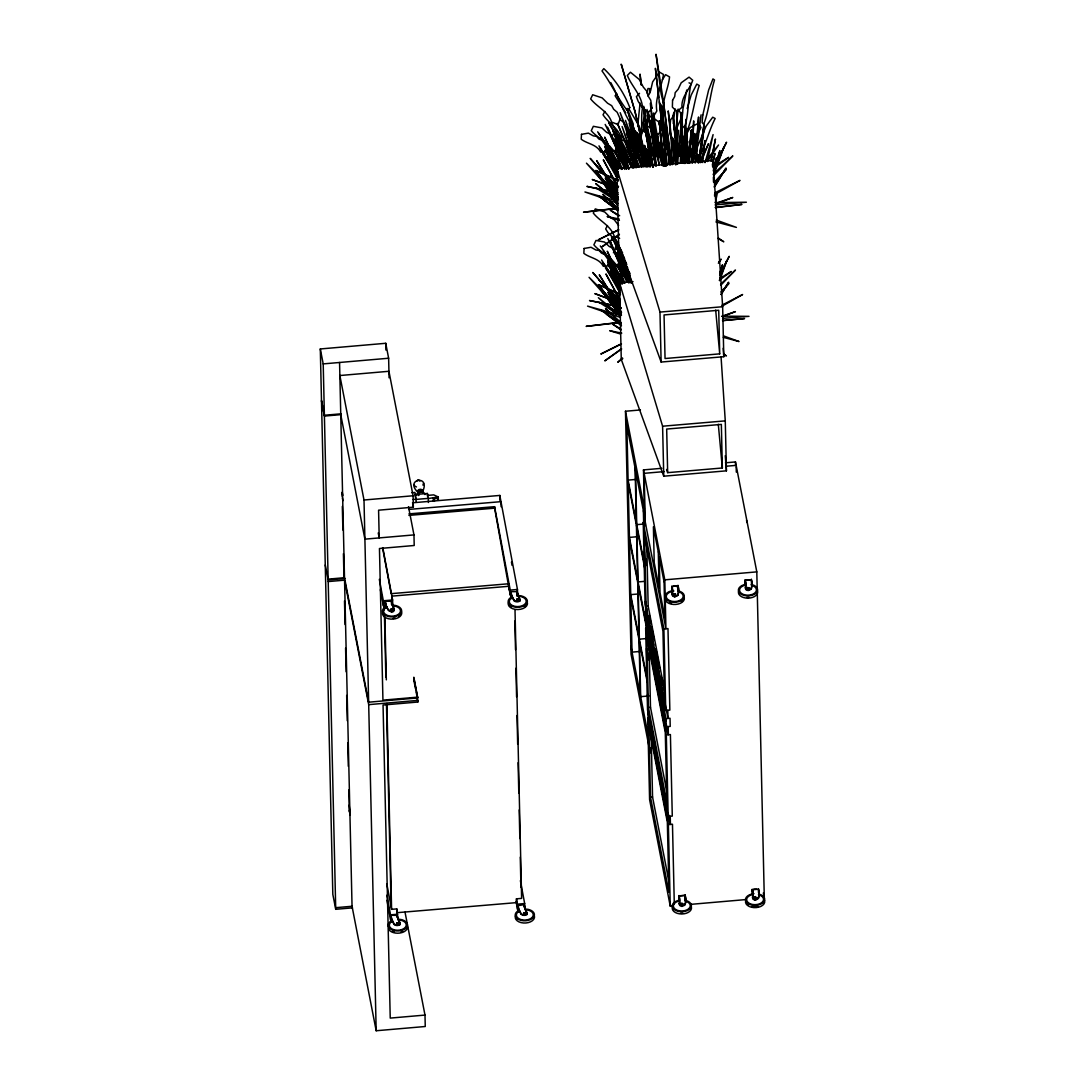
<?xml version="1.0" encoding="UTF-8"?>
<svg xmlns="http://www.w3.org/2000/svg" width="1085" height="1085" viewBox="0 0 1085 1085"><rect width="100%" height="100%" fill="white"/><g stroke="black" fill="none" stroke-linecap="round" stroke-linejoin="round"><path stroke-width="1.5" d="M676.226 163.781L676.253 150.679M684.404 155.453L684.933 126.375L684.743 156.281M676.972 147.302L677.203 123.595L677.257 146.814M652.438 133.387L652.519 129.915M681.8 162.886L681.312 112.664L680.498 141.308M675.738 596.275L674.558 596.994L673.758 596.126M688.419 161.624L688.487 158.356M680.837 904.036L682.397 904.754L681.923 903.642M681.705 162.574L681.787 119.228L683.889 162.601M518.766 600.588L517.097 601.185M525.818 914.085L524.15 914.669M676.497 133.36C675.44 126.525 681.271 121.561 681.638 115.091L678.912 110.033M649.535 93.486L649.698 88.658L647.989 88.495L646.972 92.944M675.792 164.974L678.505 130.322L673.744 163.672M680.526 140.982L680.851 134.472M680.281 163.075L682.343 112.121L677.393 163.74M685.557 162.533L685.923 119.404L683.374 163.387M675.006 159.305L676.253 133.197L672.659 163.686M679.752 156.349L680.037 151.344M647.542 111.769L647.514 124.083L645.453 132.261L643.676 131.502L643.215 124.626L644.585 109.219M692.067 162.818L693.681 120.883L692.284 151.602L690.806 163.008M696.638 146.57L698.564 116.99L696.122 146.95M685.164 159.793L687.388 129.047L686.29 137.605M684.933 155.63L686.045 140.887M679.251 153.121L679.78 146.394M680.173 141.362L680.837 132.953M689.07 161.15L691.701 129.888L688.636 161.868L691.321 130.295L688.609 154.762M422.458 491.953C431.396 473.901 403.308 479.014 418.349 492.698M695.132 162.831L695.77 156.349M696.095 153.107L696.421 149.852M702.741 162.56L704.924 140.643L701.669 161.706M682.953 144.834L683.767 136.791L683.102 141.796M642.727 106.737C640.204 118.265 643.527 130.498 639.675 141.633L637.831 140.602L637.261 133.211M698.523 162.085L704.151 123.256L698.631 162.804M678.139 109.083L676.457 126.023L676.62 135.489M696.909 159.427L697.37 156.159L696.76 159.359M685.055 159.386L687.7 141.416L685.083 158.858M692.542 162.913L695.553 142.976L692.542 162.37M416.776 495.262C417.06 491.193 424.221 490.461 424.954 494.57M418.145 493.404L418.173 494.367M423.53 483.313L422.933 485.103M673.215 123.514L675.073 108.798M694.346 158.654L694.888 155.304M695.431 151.954L695.973 148.618M695.187 162.696L701.086 114.82L692.949 162.452M699.839 162.085L704.368 126.063L699.025 162.601M698.089 162.777L699.5 154.626L697.804 161.529M651.244 165.042L651.922 161.434M678.152 586.714A42.885 26.176 -1.3 0 1 678.111 594.933L678.084 595.028A3.336 2.034 -1.3 0 1 672.808 596.14A5.588 3.418 -1.3 0 1 672.28 594.255L672.375 592.993A39.426 24.06 -1.3 0 0 671.981 586.592L678.084 585.507L678.328 591.339A39.155 23.897 -1.3 0 1 678.505 592.234M672.28 594.255L672.388 593.644A39.494 24.114 -1.3 0 0 671.995 587.243L671.981 586.592M685.259 896.196A42.885 26.176 -1.3 0 1 685.218 904.429L685.191 904.51A3.336 2.034 -1.3 0 1 679.915 905.636A5.588 3.418 -1.3 0 1 679.386 903.751L679.481 902.476A39.426 24.06 -1.3 0 0 679.088 896.074L685.191 894.989L685.259 900.252M679.386 903.751L679.495 903.14A39.494 24.114 -1.3 0 0 679.101 896.739L679.088 896.074M745.558 587.921L745.653 586.646A39.426 24.06 -1.3 0 0 745.259 580.244L751.417 579.716A42.885 26.176 -1.3 0 1 751.376 587.934L751.362 588.68A3.336 2.034 -1.3 0 1 746.087 589.806A5.588 3.418 -1.3 0 1 745.558 587.921L745.531 587.27A39.494 24.114 -1.3 0 0 745.273 580.909L745.259 580.244M752.651 897.417L752.759 896.142A39.426 24.06 -1.3 0 0 752.353 889.741L758.523 889.212A42.885 26.176 -1.3 0 1 758.469 897.431L758.469 898.177A3.336 2.034 -1.3 0 1 753.193 899.302A5.588 3.418 -1.3 0 1 752.651 897.417L752.637 896.753A39.494 24.114 -1.3 0 0 752.38 890.392L752.353 889.741M683.143 140.128L683.862 136.357L686.859 133.496L690.168 127.623L697.831 123.514L700.978 127.365C697.587 136.018 688.758 142.067 689.043 152.375L684.743 155.141L683.374 154.748M711.245 161.285L715.449 139.002L711 160.539M712.465 166.181L714.92 153.46L712.384 164.689M675.738 139.734L674.558 143.654L672.781 142.908M640.055 103.021L637.709 126.009M707.569 160.173L713.089 134.608L704.992 162.642M641.276 135.788L642.469 130.295M714.215 166.846L716.615 157.623L713.74 167.253M715.476 202.041L717.131 194.134L715.585 193.049L714.486 195.87M714.486 170.603L719.897 150.584L713.306 170.874M720.02 273.962L722.515 264.726L719.979 272.525M678.084 595.028L678.098 594.282A42.885 26.176 -1.3 0 0 678.139 586.049L678.193 586.049M751.362 588.68L751.39 588.599A42.885 26.176 -1.3 0 0 751.43 580.38M685.191 904.51L685.205 903.764A42.885 26.176 -1.3 0 0 685.245 895.545L685.3 895.545M758.456 897.512L758.469 897.431A3.336 2.034 -1.3 0 1 753.18 898.638A5.588 3.418 -1.3 0 1 752.637 896.753M758.469 898.177L758.496 898.082A42.885 26.176 -1.3 0 0 758.537 889.863M674.002 112.175L672.415 117.492L670.652 119.662C670.028 126.497 667.682 134.635 673.663 140.046M686.751 90.001L682.953 108.934L682.099 118.78L682.424 126.091L684.513 127.487C689.056 113.681 687.822 98.057 691.036 83.613L689.016 82.853M626.655 273.339L626.316 269.826L627.74 270.694L629.897 275.441L631.185 283.212M639.933 141.999L638.889 145.105L640.462 151.425M719.721 280.744L726.625 260.983L719.762 277.923M687.375 163.225L697.519 138.039L684.906 163.564M687.198 108.527L691.145 95.127L696.787 84.101L699.242 85.525C694.454 99.915 692.895 115.322 687.809 129.359L686.778 130.105L684.296 127.976M714.025 171.484L724.007 146.855L713.577 175.607L732.836 155.901L713.103 174.319M700.72 162.682L708.478 143.722L700.137 161.611M651.8 134.92C648.586 140.548 647.677 146.963 649.413 153.297L646.28 155.928L644.87 155.575M648.179 96.104L650.58 90.828L652.627 81.917L659.436 72.098L663.437 74.404C661.972 86.746 654.513 98.043 656.832 110.982L653.116 117.017L651.651 117.465L647.514 114.413L647.026 109.49M633.328 156.837L634.454 154.355L632.691 148.252M747.009 588.206L748.569 588.924L748.094 587.812M393.041 610.34L391.007 610.353M393.082 611.845L391.237 612.157M714.093 167.212L726.57 142.203L714.554 165.924M719.653 275.454L729.188 256.331L720.182 274.125M653.536 158.505L654.77 153.609L651.949 149.065M416.762 481.048L417.481 480.289M421.55 491.654C422.702 489.023 416.965 490.081 419.068 492.102M422.648 493.187C424.466 489.376 416.152 490.067 418.2 493.553M753.126 890.093L753.641 889.375M604.86 111.402L603.029 114.793C608.739 123.609 619.521 128.627 621.854 139.857L627.13 142.243L628.486 141.633L630.778 136.412L628.432 129.264L625.204 126.023L623.536 122.103L619.63 119.459M607.478 225.544L605.647 228.935L608.007 232.719L618.613 242.931M611.587 137.185L613.174 134.269L621.19 136.073M613.418 252.791L615.792 248.411L620.606 249.496M715.218 185.901L726.028 168.08L714.052 186.932M721.159 294.55L728.645 282.222L720.942 294.333M662.325 79.856L665.593 74.662L669.54 76.913C668.279 89.716 661.118 101.624 663.572 114.929L660.005 121.289L658.581 121.805L654.486 118.794L653.889 113.152M707.352 161.57L718.528 144.997L704.68 162.153M718.351 263.289L721.145 259.139L719.016 261.783M714.472 182.863L726.326 169.274L714.866 181.67M721.403 292.055L728.944 283.402L720.928 292.082M639.513 93.31L636.393 96.646L638.211 101.42L645.073 111.796M672.944 586.565L674.694 585.656L676.701 586.605M418.39 492.929L421.862 491.939M747.172 589.643L748.107 590.647L748.813 589.643M681.014 905.473L681.936 906.477L682.641 905.473M755.838 897.553C756.408 895.166 752.027 897.932 755.418 897.756C757.818 898.122 752.312 899.099 754.672 897.349M720.711 285.314L735.454 270.043L720.603 284.311M618.667 244.857L615.114 248.139L618.911 245.386M622.478 357.914L617.745 362.268L622.79 358.606M617.148 94.042L615.087 95.724L625.76 112.881M713.971 168.107L728.618 157.366L713.184 166.846M719.247 280.296L731.236 271.494L720.02 278.397M619.44 234.224L602.175 246.715L619.074 234.835M620.728 349.329L604.793 360.857L621.705 348.977M746.534 579.878L749.762 579.919M680.363 895.708L683.591 895.749M418.39 495.533L419.23 494.991M632.189 159.332L630.941 160.051L626.37 158.613L623.265 151.452L617.107 145.254M714.5 194.608L739.997 180.395L714.784 192.859M721.62 306.418L742.615 294.523L722.081 305.088M618.287 229.857L598.201 239.893L618.87 229.817M620.905 343.999L600.819 354.036L621.488 343.959M754.061 889.103L756.53 889.117M716.534 203.641L732.795 197.484L715.991 203.248M723.587 316.088L735.413 311.626L721.661 316.332M674.287 594.2L674.273 595.353L675.494 594.39M754.712 898.936C752.407 900.184 757.357 900.631 755.73 899.017M398.385 924.84L397.124 924.84M715.503 207.683L741.95 204.428L715.218 207.357M647.65 150.069L650.525 149.391M428.168 498.558L438.272 496.971L438.34 500.131M417.454 480.438L418.688 480.221M715.083 204.916L746.385 202.217L715.015 202.624M722.827 320.645L744.568 318.556L722.515 320.577M352.503 907.86L335.726 909.311L332.824 894.365L320.306 348.963L385.731 343.294L388.633 358.24L388.932 371.287L413.073 495.764L413.331 507.183L378.584 510.194L379.208 537.902L378.245 532.925M320.306 348.963L323.208 363.895L388.633 358.24M388.932 371.287L339.863 375.532L364.004 500.009L368.642 702.198L417.711 697.953L413.833 677.216M341.165 413.805L324.388 415.257L321.486 400.324M649.305 748.338L631.05 654.187L625.475 411.242L640.421 409.954M644.68 522.278L643.486 469.9L661.877 468.3M725.445 462.807L735.481 461.939L756.801 571.876L764.301 897.987L763.325 892.996M664.223 471.595L644.151 473.331L645.344 525.574M726.109 466.238L736.145 465.37M364.004 500.009L413.073 495.764M636.407 479.394L628.093 480.113L644.626 565.38M417.698 697.14L382.937 700.15L379.452 548.508L414.212 545.497L413.968 534.905L364.899 539.15L340.758 414.66L324.401 416.07L321.499 401.138M643.229 522.428L663.884 628.934L667.98 628.581L669.852 710.105L665.756 710.458L645.1 603.952L643.229 522.428L645.277 522.251L665.932 628.758L664.807 579.838L643.486 469.9M643.378 524.069L636.732 524.652L635.471 470.022M637.709 536.682L629.409 537.4L666.136 726.76L670.218 726.408L670.028 718.256L665.946 718.609L645.29 612.103L647.325 611.926M328.145 579.132L344.501 577.708L368.642 702.198M344.935 578.495L328.158 579.946L325.269 565M328.199 581.574L344.555 580.163L368.697 704.64L376.183 1030.75L425.252 1026.505L424.995 1015.085L405.03 912.187M644.693 581.357L638.048 581.926L636.786 527.256M664.807 579.838L756.801 571.876M639.024 593.915L630.724 594.634L647.257 679.888M751.43 584.422L751.579 584.34A39.155 23.897 -1.3 0 1 751.756 585.235M646.131 606.42L664.576 701.466L662.962 631.361L644.531 536.302L646.131 606.42L648.179 606.23L664.712 691.457M645.656 628.405L666.312 734.911L670.408 734.559L672.28 816.096L668.184 816.449L647.528 709.929L645.656 628.405L647.704 628.229L648.355 631.551M646.009 638.59L639.363 639.16L638.102 584.544M640.353 651.42L632.04 652.139L626.845 425.496M368.697 704.64L417.766 700.395L417.806 702.036L383.046 705.033L390.234 1018.096L424.995 1015.085M648.993 695.946L640.679 696.665L639.418 641.777M648.45 707.501L666.895 802.561L665.281 732.456L646.85 637.397L648.45 707.501L650.498 707.325L666.705 790.911M672.971 905.88L670.245 906.124L649.589 799.604L647.718 718.08L649.766 717.904M650.512 797.19L668.957 892.25L667.343 822.132L648.898 727.072L650.512 797.19L652.56 797.014L668.767 880.6M647.718 718.08L668.374 824.6L672.469 824.247L674.3 904.103M335.685 907.684L352.042 906.26L376.183 1030.75M690.996 904.334L745.965 899.573M616.89 168.65L713.008 160.444L722.651 306.729L723.803 356.707L661.131 362.051L618.653 245.278L616.89 168.65L659.978 312.087L661.131 362.051M721.064 356.979L725.268 420.871L726.421 470.836L663.749 476.193L621.271 359.42L619.521 282.778L633.003 281.639M659.978 312.087L722.651 306.729M719.721 353.859L665.051 358.525L664.047 314.935L718.718 310.269L719.721 353.859L715.68 310.107M619.521 282.778L662.596 426.215L725.268 420.871M667.668 472.653L722.339 467.988L721.349 424.398L666.678 429.063L667.668 472.653L666.583 469.452M411.798 492.712L414.918 492.454L416.26 502.246M428.317 498.368L427.395 493.472L415.121 494.502L416.043 499.412L428.317 498.368L428.412 502.477M427.585 495.397L433.715 494.882L438.272 496.971M413.087 499.48L416.192 499.222M412.503 502.789L499.819 495.438L517.464 589.481L517.586 594.77L516.962 591.501M408.638 509.435L500.985 501.663L501.107 506.736M408.896 513.883L494.584 506.681L510.235 590.091L510.357 595.38L508.879 587.555M408.923 515.389L494.624 508.173L509.353 590.24M508.797 583.757L391.183 593.658L382.544 547.654M509.258 586.253L391.916 596.126L391.97 598.662M379.316 579.349L383.33 600.764L392.607 599.978L392.729 605.281L392.227 602.609M510.235 590.091L517.464 589.481M385.636 607.912A42.885 26.176 -1.3 0 1 385.5 607.003L385.229 601.212L391.549 601.266A41.108 25.091 -1.3 0 0 393.597 607.505L393.923 608.075A5.493 3.35 -1.3 0 1 394.086 609.987L394.099 610.638A3.391 2.075 -1.3 0 1 388.511 610.448L388.471 610.38A39.155 23.897 -1.3 0 1 385.406 602.446L385.338 602.419M511.116 592.858L511.049 592.83A39.155 23.897 -1.3 0 0 514.182 600.792A3.391 2.075 -1.3 0 0 519.823 601.049L519.81 600.398A5.493 3.35 -1.3 0 0 519.647 598.486L519.308 597.916A41.108 25.091 -1.3 0 1 517.26 591.678L510.94 591.623L511.157 597.415A42.885 26.176 -1.3 0 0 511.361 598.323M385.446 607.003L385.283 601.212M511.157 597.415L511.103 592.193A39.155 23.897 -1.3 0 0 514.168 600.141L514.236 600.859M386.816 883.841L391.59 909.338L396.771 908.904L397.897 919.538M396.771 908.904L396.866 912.702L516.528 902.625L516.446 898.828L521.627 898.394L515.009 610.041M386.87 895.22L390.546 914.845L397.775 914.235M516.446 898.828L517.436 904.171L524.665 903.561L524.787 908.85M391.387 921.979A42.885 26.176 -1.3 0 1 391.237 921.07L391.02 915.279L397.286 915.347A41.108 25.091 -1.3 0 0 399.334 921.572L399.673 922.141A5.493 3.35 -1.3 0 1 399.836 924.054L399.85 924.718A3.391 2.075 -1.3 0 1 394.262 924.528L394.208 924.461A39.155 23.897 -1.3 0 1 391.142 916.513L391.142 916.513M524.218 904.592L518.101 905.69A39.155 23.897 -1.3 0 0 521.22 913.624L521.288 914.357A3.391 2.075 -1.3 0 0 526.876 914.547L526.862 913.882A5.493 3.35 -1.3 0 0 526.7 911.97L526.361 911.4A41.108 25.091 -1.3 0 1 524.326 905.175L524.272 907.209M518.115 906.355L518.169 906.341A39.155 23.897 -1.3 0 0 521.234 914.289L521.288 914.357M518.115 910.356L518.223 910.912A42.885 26.176 -1.3 0 0 518.413 911.807M518.223 910.912L518.047 905.107M675.941 143.817L678.871 143.6L679.752 146.258M722.596 318.339L749.003 316.345L722.434 316.155M618.26 208.306L583.513 212.226L610.38 208.944L618.45 209.256M620.878 322.448L586.131 326.368L612.998 323.086L621.068 323.384M619.155 219.007L607.139 216.552L619.427 220.35M621.773 333.149L609.756 330.694L620.511 334.004M418.688 480.072L419.881 481.089M617.256 200.942L584.951 191.977L617.813 203.315M621.474 315.477L587.568 306.119L620.43 317.444M617.772 192.574L586.89 186.389L617.189 193.252M620.389 306.716L589.508 300.531L615.222 305.726L621.352 307.95M715.897 221.91L736.417 227.402L716.263 220.079M723.261 337.313L739.048 341.531L723.532 335.902M616.728 188.342L592.22 179.5L615.968 188.519M619.345 302.471L594.838 293.628L618.586 302.661M619.657 238.347L614.205 236.15C610.624 225.477 599.747 221.259 593.278 213.067L595.299 208.903L604.752 212.009L610.19 217.366L614.3 219.807L618.64 225.409M617.88 180.083L595.733 170.467L618.504 180.883M620.498 294.225L598.35 284.609L619.603 294.32M618.247 208.618L612.591 205.974L598.377 195.91L618.274 208.985M620.864 322.747L615.209 320.116L600.995 310.052L620.891 323.113M618.491 199.816L596.56 188.261L617.582 201.457M621.108 313.945L599.178 302.389L618.789 314.853M415.46 486.46L416.45 486.934M718.121 238.591L723.79 241.792L718.338 238.035M723.587 354.334L726.421 355.921L723.695 354.049M619.657 215.725L610.19 210.11L618.464 215.82M620.918 329.053L612.808 324.239L621.081 329.948M597.686 131.8L613.486 154.802L600.846 136.71M600.303 245.942L616.104 268.944L603.463 250.852M618.314 210.327L603.613 199.843L617.609 210.707M620.932 324.469L606.23 313.972L621.502 325.825M616.266 200.06L595.746 183.582L618.016 203.532M617.582 313.24L598.364 297.724L616.795 314.731M619.725 259.396L625.882 265.581L628.988 272.755M434.488 501.297C432.264 499.52 437.241 496.794 437.77 499.466M618.545 186.552L612.157 181.534L596.316 165.802L617.596 187.122M619.888 299.677L598.934 279.944L620.213 301.25M648.315 126.375L651.461 129.034M421.495 491.519L423.096 492.983M631.795 147.424L628.676 142.488M617.324 207.574L602.88 194.405L617.012 208.184M621.149 322.815L605.498 308.533L619.63 322.313M618.097 194.446L586.442 163.17L606.556 185.847L618.301 197.077M620.715 308.588L589.06 277.299L609.173 299.989L620.918 311.205M617.596 188.098L608.088 179.066L590.186 158.369L617.636 190.051M620.213 302.227L610.719 293.194L592.803 272.498L620.267 304.18M620.01 314.582L601.049 290.17L621.42 314.257M617.704 198.935L598.432 176.041L614.015 196.9M617.487 169.124L607.885 158.586L617.446 171.064M620.105 283.266L610.502 272.728L620.064 285.206M617.121 199.03L611.574 192.913L597.062 171.878L616.904 198.718M620.851 314.392L614.205 307.055L599.693 286.02L620.552 314.107M629.192 168.528L609.268 145.621L626.411 168.446M631.809 282.656L611.886 259.749L629.029 282.575M616.646 198.379L602.934 181.968L615.331 198.596M619.264 312.507L605.552 296.11L617.948 312.738M617.623 193.089L611.506 185.155L596.655 160.634L616.999 192.954M621.257 308.547L614.124 299.297L599.273 274.763L620.539 308.425M617.935 173.681L602.799 153.758L618.382 177.221M620.566 287.823L605.416 267.887L619.087 288.773M617.853 173.532L600.29 148.36L618.355 177.52M388.511 610.448L388.457 609.729A39.155 23.897 -1.3 0 1 385.392 601.782L385.229 601.212M394.262 924.528L394.194 923.796A39.155 23.897 -1.3 0 1 391.129 915.862L390.966 915.279M618.518 168.568L604.752 150.815L618.165 169.355L605.511 146.353L617.772 171.986M622.098 284.012L607.708 264.482L620.783 283.497M634.386 167.66L615.561 138.324L632.487 167.904M612.428 197.28L604.63 185.074L606.447 182.768L616.999 194.378M618.558 285.097L602.907 262.489L620.023 290.265M618.043 196.873L605.281 178.089L618.165 198.338M621.569 312.344L607.898 292.231L620.783 312.466M617.501 192.167L615.71 189.509L617.392 192.316M620.118 306.296L618.328 303.651L620.01 306.458M618.355 177.262L598.988 145.851L618.057 179.92M620.064 290.02L601.605 259.98L619.779 292.665M639.702 166.588L627.116 147.004L638.211 166.317M598.472 133.035L600.059 135.489M414.185 485.009L414.687 485.809M627.849 268.198L618.179 252.466L630.168 273.745M615.1 169.206L612.55 165.042L615.1 169.382M618.558 284.731L615.181 279.171L618.572 284.962M615.968 202.149L617.582 204.862M624.526 259.83L611.52 237.018L624.038 258.786M519.823 601.049A5.493 3.35 -1.3 0 0 519.661 599.137L519.322 598.567A41.108 25.091 -1.3 0 1 517.287 592.342L517.274 592.342M394.099 610.638A5.493 3.35 -1.3 0 0 393.936 608.726L393.611 608.156A41.108 25.091 -1.3 0 1 391.563 601.931L391.563 601.89M526.876 914.547A5.493 3.35 -1.3 0 0 526.713 912.634L526.374 912.065A41.108 25.091 -1.3 0 1 524.34 905.826L524.326 905.175M628.974 109.015L639.106 125.928L641.574 133.211L639.689 135.53L633.491 129.196L630.643 122.347M616.782 184.721L611.045 174.916L617.989 187.556M620.213 300.26L613.662 289.044L619.847 300.287M636.054 167.877L611.465 122.537L633.464 168.121M619.589 168.175L604.657 137.09L618.667 168.134M622.207 282.317L607.274 251.218L622.03 283.782M621.664 169.409L612.645 153.392L621.081 168.568M623.468 282.086L615.263 267.52L623.699 282.71M628.974 168.921L605.186 124.436L626.276 168.826M631.592 283.063L607.803 238.564L628.893 282.968M617.406 185.684L603.301 159.821L616.524 184.613M620.023 299.826L605.932 273.962L619.142 298.741M620.661 283.524L608.129 260.495L620.389 286.115M622.627 253.063L614.083 236.679L624.635 258.84M614.639 169.68L607.858 156.606L614.598 169.857M615.439 201.661L617.596 205.811M618.016 285.274L610.475 270.735L617.962 285.477M626.533 169.219L607.6 127.162L624.77 169.368M624.621 274.383L610.218 241.29L622.125 271.155M626.14 277.38L628.405 281.856M616.104 168.812L605.091 146.57L615.52 167.66M610.529 266.503L617.975 281.463M618.016 281.639L607.722 260.712L618.084 281.571L616.592 277.055L619.02 284.894M631.809 166.276L621.691 145.227L629.87 162.424M625.041 260.875L626.479 263.886M632.338 166.737L618.911 138.595L631.294 167.049M624.363 258.664L621.529 252.737L626.737 264.713M628.595 168.297L612.754 130.064L623.495 159.305M631.212 282.425L615.371 244.206L626.682 274.98M647.094 115.58L651.678 129.766L656.642 134.486L658.107 134.513L661.172 130.417L659.856 122.334M622.763 272.728L626.737 281.964M610.719 82.528C618.64 96.646 623.332 112.704 632.162 126.077L633.369 124.287L627.171 108.391M635.39 164.974L617.379 123.324L634.427 165.666M637.085 167.009L622.098 126.525L635.267 167.022M650.186 167.076L637.966 138.175L647.813 167.104M632.297 147.14L626.533 133.048L637.709 162.75M641.655 167.375L620.186 112.677L638.726 167.131M648.559 166.303L637.315 137.469L646.212 167.009M624.662 162.357L625.869 165.381M642.645 166.439L625.475 120.394L635.023 151.602M622.288 169.111L615.1 150.205L621.217 168.745M624.906 283.239L617.718 264.347L623.834 282.887M618.057 173.668L608.441 145.892L616.592 173.329M620.145 286.264L611.058 260.02L618.735 285.857M615.548 167.51L613.974 162.913L615.914 169.192M616.375 175.851L617.948 180.612M618.477 288.407L620.037 293.167M645.127 166.249L627.32 109.653L643.744 166.276M624.851 161.787L623.699 155.697L625.123 156.565L627.266 161.299L628.568 169.07M641.981 166.398L629.164 123.025L637.139 157.84M616.212 175.811L617.69 180.544M618.341 288.366L620.308 294.686M662.284 165.666L649.698 122.673L659.26 165.029M645.928 166.71L632.948 125.643L645.114 166.154M623.617 160.092L618.911 144.169L622.871 158.383M625.774 272.633L621.529 258.311L625.489 272.511M634.413 163.157L628.215 141.118L632.989 161.801M646.362 160.119L634.793 110.548L645.263 157.705M644.653 155.765L638.862 134.554L642.618 150.652M651.732 156.186L643.364 122.212L652.994 167.321M647.419 163.13L644.856 155.033L645.602 158.193M655.489 164.839L645.67 121.425L653.224 167.334M645.25 161.909L645.995 165.137M640.584 162.858L631.497 124.951L638.875 159.088M655.598 165.788L644.042 111.145L652.763 165.91M662.61 164.689L653.116 121.14L657.863 149.798M666.109 165.964L661.05 141.484L665.905 166.127M658.039 147.126L657.361 143.844L657.971 147.031M422.784 490.962C422.35 488.142 416.979 489.077 417.657 491.898M663.477 128.695L660.833 115.539L663.477 129.386L661.213 116.61L666.57 165.232M666.787 145.132L670.421 165.042M650.742 147.614L645.466 121.317L650.647 148.469M648.735 166.1L644.585 145.349L648.098 163.51M649.712 166.046L646.24 148.482L649.793 166.642M746.521 520.258L746.955 522.55M751.579 584.3L751.593 584.991L751.362 579.159M752.475 894.365L752.38 890.392M672.09 591.176L672.09 591.216A41.108 25.091 -1.3 0 1 672.307 592.112M671.995 591.284L671.873 586.049M625.475 411.242L644.368 508.702M625.652 419.393L644.558 516.853M628.161 482.73L644.693 567.984M649.4 615.426L651.014 623.739M651.665 627.076L654.241 640.381M655.855 648.708L659.734 668.672M661.348 676.999L662.962 685.313M649.915 625.231L651.529 633.559M653.143 641.886L653.78 645.209M656.371 658.527L657.008 661.85M658.622 670.177L660.236 678.491M661.85 686.819L662.501 690.141M665.078 703.46L667.994 718.433L667.804 710.282M649.969 639.879L651.583 648.206M653.197 656.52L653.835 659.856M656.425 673.161L658.039 681.489M659.653 689.802L660.29 693.139M661.904 701.452L663.518 709.78M665.132 718.094L665.783 721.43M666.421 724.753L668.36 734.735L668.17 726.584M666.692 728.998L667.329 732.28M629.476 540.005L646.009 625.272M630.778 597.238L647.325 682.506M651.054 724.563L652.668 732.89M654.282 741.204L655.896 749.532M657.51 757.845L659.124 766.173M660.738 774.487L661.389 777.823M663.966 791.128L665.58 799.455M666.231 802.778L666.868 806.114M668.482 814.428L670.421 824.424L670.232 816.273M668.116 815.405L669.391 821.955M630.86 646.036L648.26 735.766M679.196 900.672L679.21 901.364L678.979 895.532M412.693 503.86L413.331 507.183M408.502 506.681L413.968 534.905M413.846 678.044L417.711 697.953M413.9 680.485L415.514 688.785M416.165 692.108L417.766 700.395M417.169 698.713L417.806 702.036M664.481 166.181L660.073 143.057L664.562 165.422L659.273 120.828L663.6 166.222M511.442 562.071L512.052 565.339M520.38 880.667L524.665 903.561M516.026 901.282L517.559 909.461L517.436 904.171M382.788 547.654L392.607 599.978M380.387 589.711L383.453 606.054L383.33 600.764M342.25 492.481L342.806 495.411M342.372 497.771L342.928 500.714M386.925 900.17L390.668 920.148L390.546 914.845M349.18 805.084L350.238 815.364L349.302 810.386M640.747 145.241L639.879 140.399L643.907 166.968M641.33 148.469L644.232 164.608M675.358 145.756L674.775 142.46L675.046 146.312M664.034 132.533L664.59 135.706M651.542 164.093L645.67 131.054L650.797 164.934M651.19 120.259L653.753 134.771M654.675 140.006L655.259 143.288M655.747 146.068L656.425 149.879M662.379 165.463L653.401 113.301L658.541 156.064M661.972 146.583L665.105 165.964M674.938 150.72L672.659 138.717L674.531 152.022M665.81 141.769L660.846 110.182L666.515 164.771M671.737 164.133L663.518 102.37L671.195 164.161M665.634 140.128L659.965 103.618L666.461 164.798M662.596 164.35L657.212 133.821L660.806 158.79M667.94 152.673L669.662 163.93M655.869 156.823L648.057 111.321L656.208 166.168M666.326 145.078L666.814 148.401L666.353 145.105M668.78 161.651L669.269 164.974M644.517 160.973L644.951 163.903M676.877 146.611L673.744 124.829L675.548 140.969M659.097 164.649L650.335 103.265L656.099 164.947M669.974 163.903L661.457 104.933L667.234 165.422M678.708 154.897L672.917 115.797L676.308 144.183M641.398 85.24L640.028 74.092L641.181 84.63M659.409 101.814L661.063 116.8L655.394 68.314L658.758 97.46M659.192 121.425L659.544 124.463M660.358 135.191L661.308 143.247L660.222 131.895M644.042 107.578L645.683 122.578L643.731 106.276M655.503 143.383L652.37 116.543L653.59 134.635M674.327 160.458L668.211 110.914L671.208 141.538L672.185 164.744M668.97 160.811L669.323 164.106M659.083 122.93L659.327 125.263M654.282 141.118L654.621 144.359M718.297 424.249L722.339 467.988M688.216 153.27L686.168 130.81L688.08 153.487M688.514 156.471L688.948 163.021M697.221 161.231L694.726 133.469L695.485 152.008M668.455 155.847L665.675 121.886L666.61 141.43M694.21 157.908L693.817 152.904L694.007 157.827M723.166 348.285L723.803 356.707M725.268 455.673L726.421 470.836M672.402 137.388L672.686 141.525M676.497 147.465L677.447 163.849M666.773 144.685L667.004 149.567M695.702 157.067L695.838 160.431M676.809 152.266L677.284 163.971M688.88 163.374L685.394 126.62L686.927 161.448M758.469 888.656L758.51 892.589M745.273 580.909L745.381 585.534L745.354 584.842A41.108 25.091 -1.3 0 1 745.585 585.778M745.151 579.702L745.273 584.951M752.258 889.198L752.38 894.433M736.186 467.065L736.308 472.124M735.481 461.939L735.562 465.316M713.008 160.444L713.157 167.104M713.387 177.099L713.51 182.104M678.084 585.507L678.301 590.674A39.155 23.897 -1.3 0 1 678.478 591.583M685.191 894.989L685.367 900.821M662.596 426.215L663.749 476.193M663.884 628.934L665.756 710.458M665.946 718.609L666.136 726.76M666.312 734.911L668.184 816.449M668.374 824.6L670.245 906.124M646.755 544.467L648.179 606.23M649.047 643.893L650.498 707.325M651.108 733.568L652.56 797.014M646.117 558.843L646.267 565.502M648.274 653.184L648.437 659.843M650.457 747.85L650.566 752.841M646.66 608.183L646.769 613.256M647.013 623.414L647.135 628.717M649.061 713.048L649.183 718.27M643.378 510.75L643.947 535.583M644.327 552.129L645.033 582.889M645.453 601.117L646.117 630.236M646.538 648.437L647.189 676.579M647.582 694.142L648.274 724.088M645.29 612.103L645.466 620.254M635.091 468.028L636.339 522.658M636.407 525.262L637.654 579.946M637.722 582.55L638.97 637.166M639.038 639.784L640.299 694.671M517.152 591.094L517.274 596.343M514.846 621.04L515.511 649.712M515.931 668.251L516.582 696.923M517.016 715.476L517.667 744.147M518.101 762.687L518.793 793.04M519.186 809.912L519.837 838.569M520.271 857.123L520.963 887.476M508.824 585.032L508.892 587.758M499.819 495.438L499.941 500.511M494.584 506.681L494.624 508.173M433.281 498.123L433.363 501.284M427.395 493.472L427.463 496.211M388.959 372.914L389.081 377.797M399.673 922.141L399.348 922.236A41.108 25.091 -1.3 0 1 398.9 921.368M385.731 343.294L385.88 350.035M391.441 600.683L391.536 604.616M397.286 915.347L397.313 915.998A41.108 25.091 -1.3 0 0 398.493 920.487M397.178 914.764L397.246 917.381M384.89 617.433L386.328 679.861M386.87 703.487L391.59 909.338M384.226 606.501L384.307 609.879M384.429 614.937L385.853 677.365M386.477 704.368L391.129 906.843M339.564 362.485L344.501 577.708M344.555 580.163L352.042 906.26M342.006 492.332L342.101 496.306M342.331 506.424L342.874 530.05M343.416 553.675L343.959 577.301M344.501 600.927L345.044 624.54M345.586 648.165L346.129 671.791M346.671 695.417L347.254 720.725M347.756 742.655L348.299 766.281M348.841 789.907L349.343 811.892M323.208 363.895L335.726 909.311M677.406 146.027L676.904 110.277L676.253 142.379M677.42 151.018L677.474 164.35M679.373 903.086A5.588 3.418 -1.3 0 0 679.902 904.971A3.336 2.034 -1.3 0 0 685.178 903.859M685.164 901.052A8.49 5.181 -1.3 0 1 688.473 908.972A8.49 5.181 -1.3 0 1 675.019 909.054A8.49 5.181 -1.3 0 1 678.667 901.092M690.806 905.799A9.616 5.873 -1.3 0 1 681.733 913.977A9.616 5.873 -1.3 0 1 673.025 905.907M685.611 900.401A9.616 5.873 -1.3 0 1 689.368 909.379A9.616 5.873 -1.3 0 1 674.111 909.474L672.876 908.159A9.616 5.873 -1.3 0 1 678.261 900.455M685.354 900.17A39.155 23.897 -1.3 0 1 685.584 901.065M682.858 913.231A8.49 5.181 -1.3 0 1 680.648 913.245M758.442 894.705A8.49 5.181 -1.3 0 1 761.751 902.625A8.49 5.181 -1.3 0 1 748.297 902.706A8.49 5.181 -1.3 0 1 751.946 894.745M764.071 899.465A9.616 5.873 -1.3 0 1 756.272 907.575A9.616 5.873 -1.3 0 1 745.626 901.052M758.89 894.067A9.616 5.873 -1.3 0 1 762.647 903.046A9.616 5.873 -1.3 0 1 747.375 903.14L746.154 901.825A9.616 5.873 -1.3 0 1 753.966 893.701M758.279 906.531A8.49 5.181 -1.3 0 1 751.797 906.572M748.338 904.958A8.49 5.181 -1.3 0 1 747.267 903.791M672.266 593.603A5.588 3.418 -1.3 0 0 672.795 595.489A3.336 2.034 -1.3 0 0 678.071 594.363M678.057 591.556A8.49 5.181 -1.3 0 1 680.892 599.829A8.49 5.181 -1.3 0 1 667.139 598.811A8.49 5.181 -1.3 0 1 673.717 591.23M684.309 597.794A9.616 5.873 -1.3 0 1 673.378 604.44A9.616 5.873 -1.3 0 1 665.919 596.424M678.505 590.918A9.616 5.873 -1.3 0 1 682.262 599.896A9.616 5.873 -1.3 0 1 667.004 599.991L665.77 598.662A9.616 5.873 -1.3 0 1 673.582 590.552M682.56 600.548A8.49 5.181 -1.3 0 1 681.421 601.727M671.412 603.423A8.49 5.181 -1.3 0 1 669.513 602.758M666.882 600.642A8.49 5.181 -1.3 0 1 666.339 599.34M745.531 587.27A5.588 3.418 -1.3 0 0 746.073 589.155A3.336 2.034 -1.3 0 0 751.349 588.029M751.335 585.222A8.49 5.181 -1.3 0 1 754.645 593.142A8.49 5.181 -1.3 0 1 741.191 593.224A8.49 5.181 -1.3 0 1 744.839 585.263M756.977 589.969A9.616 5.873 -1.3 0 1 747.904 598.147A9.616 5.873 -1.3 0 1 739.197 590.077M751.783 584.571A9.616 5.873 -1.3 0 1 755.54 593.549A9.616 5.873 -1.3 0 1 740.282 593.644L739.048 592.329A9.616 5.873 -1.3 0 1 744.418 584.625M749.03 597.401A8.49 5.181 -1.3 0 1 746.819 597.415M399.036 919.944A8.49 5.181 -1.3 0 1 405.559 927.038A8.49 5.181 -1.3 0 1 392.499 929.221A8.49 5.181 -1.3 0 1 392.729 921.002M402.888 931.432A8.49 5.181 -1.3 0 1 400.948 932.11M394.452 932.137A8.49 5.181 -1.3 0 1 392.553 931.472M399.199 919.266A9.616 5.873 -1.3 0 1 406.604 927.309A9.616 5.873 -1.3 0 1 391.793 929.777A9.616 5.873 -1.3 0 1 392.065 920.446M388.891 929.628A9.616 5.873 -1.3 0 0 397.666 933.209A9.616 5.873 -1.3 0 0 406.658 929.547L407.35 928.068A9.616 5.873 -1.3 0 0 406.78 925.057M399.836 924.054A3.391 2.075 -1.3 0 1 394.235 923.864M399.836 923.104A5.493 3.35 -1.3 0 1 399.85 924.718M391.373 921.328A42.885 26.176 -1.3 0 1 391.224 920.419M526.062 909.772A8.49 5.181 -1.3 0 1 532.599 916.866A8.49 5.181 -1.3 0 1 519.539 919.049A8.49 5.181 -1.3 0 1 519.769 910.83M526.239 909.094A9.616 5.873 -1.3 0 1 533.63 917.137A9.616 5.873 -1.3 0 1 518.833 919.605A9.616 5.873 -1.3 0 1 519.091 910.274M516.04 914.953A9.616 5.873 -1.3 0 0 521.031 922.603A9.616 5.873 -1.3 0 0 533.684 919.375L534.376 917.896A9.616 5.873 -1.3 0 0 533.82 914.886M516.975 919.185A8.49 5.181 -1.3 0 1 516.433 917.869M526.862 913.882A3.391 2.075 -1.3 0 1 521.275 913.692M518.589 912.065A42.885 26.176 -1.3 0 1 518.264 910.247M393.299 605.878A8.49 5.181 -1.3 0 1 399.822 612.971A8.49 5.181 -1.3 0 1 386.762 615.154A8.49 5.181 -1.3 0 1 386.992 606.922M399.877 615.222A8.49 5.181 -1.3 0 1 398.738 616.389M395.211 618.043A8.49 5.181 -1.3 0 1 393.055 618.396M393.462 605.186A9.616 5.873 -1.3 0 1 400.867 613.228A9.616 5.873 -1.3 0 1 386.057 615.697A9.616 5.873 -1.3 0 1 386.314 606.379M383.276 611.058A9.616 5.873 -1.3 0 0 388.254 618.708A9.616 5.873 -1.3 0 0 400.921 615.48L401.613 614.001A9.616 5.873 -1.3 0 0 401.043 610.977M394.086 609.987A3.391 2.075 -1.3 0 1 388.498 609.797M385.623 607.247A42.885 26.176 -1.3 0 1 385.487 606.339M519.01 596.289A8.49 5.181 -1.3 0 1 525.533 603.382A8.49 5.181 -1.3 0 1 512.473 605.552A8.49 5.181 -1.3 0 1 512.703 597.333M516.663 595.611A9.616 5.873 -1.3 0 1 527.107 602.663A9.616 5.873 -1.3 0 1 512.445 606.406A9.616 5.873 -1.3 0 1 512.039 596.791M508.295 602.948A9.616 5.873 -1.3 0 0 515.158 609.363A9.616 5.873 -1.3 0 0 526.632 605.891L527.324 604.399A9.616 5.873 -1.3 0 0 526.754 601.388M526.198 604.318A8.49 5.181 -1.3 0 1 524.448 606.8M510.994 606.854A8.49 5.181 -1.3 0 1 509.909 605.688M519.81 600.398A3.391 2.075 -1.3 0 1 514.209 600.195M511.537 598.567A42.885 26.176 -1.3 0 1 511.198 596.75M673.636 593.943L675.67 594.105L673.717 593.793M680.743 903.439L682.777 903.588L680.743 903.439M746.914 587.609L748.948 587.758L746.914 587.609M672.564 100.268L672.388 107.089L676.104 110.873L677.596 110.982L681.963 107.361C681.068 96.633 689.829 89.594 692.732 80.263L689.07 77.13L681.217 82.772L678.166 89.228L675.182 92.673L674.721 96.524L672.564 100.268M390.993 609.526L392.621 610.109L392.838 609.227L390.98 608.78L392.946 608.617L390.993 609.526M396.73 923.606L398.765 923.755L396.73 923.606M396.717 922.86L398.751 923.009L396.717 922.86M516.704 599.937L518.739 600.1L516.704 599.937M516.691 599.191L518.725 599.354L516.691 599.191M523.757 913.434L525.805 913.584L523.757 913.434M523.743 912.688L525.777 912.838L523.743 912.688M663.613 102.614L663.586 103.631L661.131 93.988L656.045 54.25L663.613 102.614M581.479 134.337L581.221 139.233C587.433 143.993 596.628 144.196 600.683 152.117L604.779 151.819L605.484 150.707L605.43 145.281L601.822 140.277L598.798 138.961L596.574 136.385L593.292 135.869L588.395 133.129L581.479 134.337M584.096 248.465L583.852 253.361C590.064 258.135 599.245 258.338 603.301 266.259L607.41 265.947L608.102 264.835L608.048 259.423L604.453 254.419L601.429 253.09L599.205 250.526L595.909 249.998L591.013 247.271L584.096 248.465M702.795 114.996L702.131 122.605L703.663 124.355C709.183 110.385 710.051 94.544 714.513 79.992L712.953 78.907L708.573 90.191L702.795 114.996M697.37 147.018L696.421 153.622L698.794 155.494L699.92 154.897C706.159 143.532 709.129 130.281 715.151 118.496L712.723 117.207L706.064 126.267L697.37 147.018M620.159 118.848L618.341 123.663L617.039 124.219L611.587 122.022C607.993 111.335 597.13 107.117 590.66 98.925L592.681 94.761L602.134 97.867L607.573 103.224L611.682 105.665L613.69 109.287L617.189 112.27L620.159 118.848M617.338 145.702L615.412 150.679L614.191 151.425L609.295 150.11C606.786 140.48 596.777 137.659 591.271 130.702L593.346 126.308L601.877 127.908L606.583 132.316L610.245 134.092L611.899 137.307L614.951 139.707L617.338 145.702M619.955 259.83L618.03 264.821L616.809 265.567L611.913 264.252C609.404 254.622 599.408 251.801 593.888 244.83L595.977 240.45L604.494 242.036L609.214 246.458L612.862 248.221L614.53 251.449L617.568 253.849L619.955 259.83M629.788 107.551L628.174 110.561L626.981 110.195C617.609 98.07 611.194 83.504 602.012 70.945L603.816 68.626C615.195 79.49 624.106 92.957 629.788 107.551M652.031 108.052L648.952 111.986L647.487 111.958L642.537 107.401C641.506 94.897 631.755 86.42 627.333 75.448L630.466 72.234L639.228 79.449L643.337 87.125L646.863 91.343L647.976 95.778L650.729 100.254L652.031 108.052M622.519 146.692L608.902 122.876L622.519 146.692M621.529 64.951L621.149 64.178L635.064 111.782L621.529 64.951M658.297 552.007L653.401 526.808L654.228 562.681L659.11 587.88L658.297 552.007M664.061 581.777L659.178 556.591L660.005 592.451L664.888 617.65L664.061 581.777"/></g></svg>
